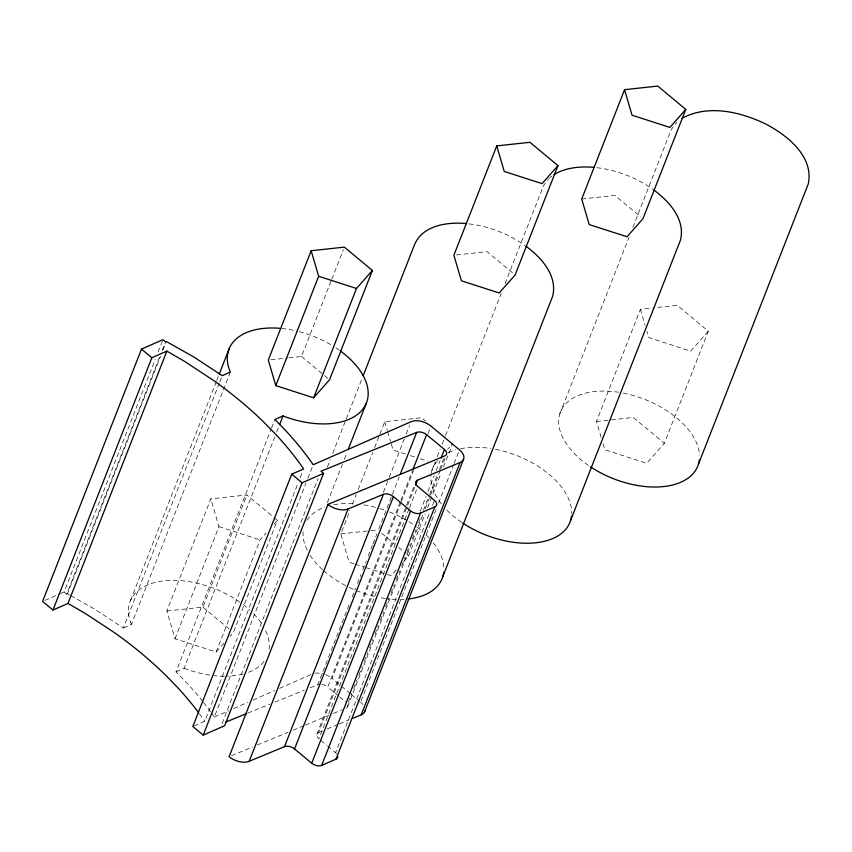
<?xml version="1.0" encoding="UTF-8"?>
<svg xmlns="http://www.w3.org/2000/svg" width="852" height="852" viewBox="0 0 852 852"><rect width="100%" height="100%" fill="white"/><g stroke="black" fill="none" stroke-linecap="round" stroke-linejoin="round"><path stroke-width="0.64" stroke-dasharray="4.26 3.19" d="M60.503 593.556L64.081 591.98L155.213 359.448M158.121 352.025L162.487 340.896M64.081 591.98L66.669 594.142L160.229 355.422M162.168 350.47L165.075 343.047M66.669 594.142L67.446 593.801L160.517 356.317M162.934 350.129L166.332 341.471M130.473 600.596L216.27 381.664M216.759 380.429L218.698 375.487M70.812 595.623L95.179 609.468L123.359 627.999L219.337 383.091M219.816 381.856L222.244 375.668M123.359 627.999L131.453 624.431L230.349 372.1M223.906 643.228L216.131 652.036L175.001 638.776L166.864 611.012L210.806 498.867L246.899 494.969L273.29 516.94M175.001 638.776L218.953 526.632L210.806 498.867M202.765 701.484A319.521 184.639 21.4 0 0 186.237 682.335L176.013 671.834L271.021 429.397M271.5 428.162L274.898 419.503M166.864 611.012L202.957 607.114L246.899 494.969M288.743 357.861L301.512 356.477L331.364 280.308M331.843 279.073L343.399 249.593M176.013 671.834L184.107 668.266L274.759 436.969M276.698 432.017L279.115 425.84M216.131 652.036L260.073 539.891L266.122 533.043M274.312 517.782L277.358 520.316L233.405 632.461L229.944 636.38M194.022 725.989L204.768 721.271L298.317 482.541M300.255 477.599L302.684 471.412M211.317 712.804A319.521 184.639 21.4 0 1 214.31 717.064L305.932 483.297M307.87 478.345L312.716 465.98M222.084 723.54L318.062 478.632M327.381 467.034L330.288 459.622M332.706 453.456L345.774 420.1M346.263 418.864L362.238 378.107M327.37 502.584L342.397 464.244M344.336 459.292L346.764 453.115M354.059 563.79L349.128 562.192L340.821 533.874L349.991 510.465M352.408 504.299L356.274 494.437M358.202 489.517L372.697 452.54M374.624 447.609L379.459 435.287M379.939 434.051L384.774 421.729L421.591 417.746L425.595 421.09M383.432 492.2L388.768 478.6M389.247 477.354L404.274 439.014M406.212 434.062L409.61 425.404M310.405 687.734L317.764 684.752L350.236 601.885M352.174 596.933L355.572 588.274M357.51 583.322L360.907 574.663M362.845 569.722L366.232 561.063M368.17 556.111L372.537 544.982M373.027 543.746L376.903 533.853M378.842 528.9L391.931 495.502M392.41 494.267L399.194 476.95M338.617 696.041L327.722 686.968L400.429 501.434M400.909 500.199L412.549 470.506M350.396 693.698L332.088 678.458L400.919 502.818M401.398 501.572L413.518 470.655M428.066 433.551L430.974 426.128M316.859 734.104L406.053 506.514M406.532 505.279L414.296 485.48M409.056 508.782L318.904 738.844A7.242 4.185 21.4 0 1 318.584 732.518L415.052 486.375M409.546 507.547L416.82 488.995M431.975 470.102L434.882 462.689M437.3 456.512L440.196 449.11M442.135 444.169L445.042 436.757M445.521 435.521L501.189 293.482M505.066 283.599L543.533 185.608L548.326 179.208M420.206 511.338L426.021 496.492M427.96 491.551L434.264 475.469M436.203 470.517L440.079 460.623M348.298 702.091L351.695 693.432M353.633 688.48L357.031 679.821M358.969 674.88L362.356 666.221M364.294 661.269L367.691 652.611M369.63 647.669L373.027 639.011M374.965 634.058L378.352 625.4M380.29 620.458L383.688 611.8M385.626 606.848L389.023 598.189M390.962 593.237L394.348 584.578M396.286 579.637L399.684 570.978M401.622 566.026L405.019 557.368M406.958 552.426L410.344 543.768M412.283 538.815L415.68 530.157M418.588 522.734L421.016 516.557M423.433 510.369L429.248 495.523M429.738 494.288L437.491 474.5M439.43 469.548L444.765 455.948M347.637 706.659L422.773 514.938M425.201 508.75L430.047 496.386M430.526 495.15L440.228 470.41M440.708 469.175L445.553 456.8M403.656 561.457L408.694 555.76L425.116 513.852M427.534 507.696L441.048 473.19M443.466 467.024L452.646 443.615L447.609 449.313M336.742 753.913A7.38 4.26 21.4 0 0 335.571 752.731L430.09 511.53M432.518 505.342L434.456 500.401M361.056 700.94L436.192 509.219M438.62 503.031L453.647 464.691M454.127 463.456L459.462 449.845M559.796 413.88L629.01 237.271M632.887 227.388L671.355 129.387L676.935 122.134M601.161 437.449L596.464 421.442L640.416 309.297L652.249 308.019M602.96 443.604L604.771 449.76L646.721 463.286L664.336 443.317L708.289 331.172L677.233 305.314L653.559 307.87M273.897 524.236L277.358 520.316M435.021 463.573L437.545 460.719M396.105 570.02L391.079 575.718L365.167 567.368M708.289 331.172L690.663 351.13L648.713 337.616L646.913 331.46M549.114 178.345L551.989 176.066M44.986 600.383L59.31 594.078M214.31 717.064L228.815 710.696M233.65 708.566L248.145 702.186M252.98 700.067L274.727 690.503M279.552 688.373L310.969 674.56M231.552 755.692L252.448 747.023M257.368 744.978L288.104 732.241M293.013 730.196L304.079 725.606M305.314 725.095L328.67 715.414M333.579 713.369L342.185 709.801M318.584 732.518L322.237 731.005M327.115 728.982L338.063 724.434M339.288 723.934L349.022 719.897M247.847 713.092L269.924 704.146M274.834 702.154L304.27 690.226M581.714 199.017L614.92 195.427L640.938 217.09M456.448 254.961L487.099 251.649L513.117 273.311M270.861 359.789L287.465 358M596.464 421.442L633.281 417.459L664.336 443.317M340.821 533.874L369.747 530.753M371.057 530.604L377.638 529.901M596.847 167.674C616.88 170.07 636.316 177.599 652.781 189.261M469.026 223.884C489.059 226.291 508.495 233.821 524.96 245.482M405.414 454.031L393.07 450.048L390.908 442.667M410.344 455.618L415.286 457.204M420.217 458.802L427.619 461.188M355.295 564.184L363.932 566.974M218.953 526.632L260.073 539.891M184.107 668.266L186.322 669.118A73.794 42.643 21.4 0 0 210.54 675.231M67.446 593.801L69.683 595.015M301.512 356.477L323.526 374.805M324.527 375.636L329.532 379.8M381.643 533.235L394.668 544.077M398.672 547.41L405.69 553.257M406.692 554.088L408.694 555.76M351.418 694.55L359.555 701.324M339.607 696.872L345.561 701.824M202.957 607.114L231.371 630.778M320.863 740.484L326.742 745.383M327.722 746.192L335.571 752.731M265.654 630.661L266.932 633.664A73.794 42.643 21.4 0 1 268.838 650.832M131.453 624.431L130.803 622.897A73.794 42.643 21.4 0 1 211.413 587.443L215.748 589.105A73.794 42.643 21.4 0 1 239.731 602.044M640.416 309.297L645.102 325.304M384.774 421.729L387.298 430.345M387.66 431.581L390.546 441.432M588.444 465.426A73.794 42.643 21.4 0 1 560.541 411.782A73.794 42.643 21.4 0 1 618.414 392.239M623.291 393.091A73.794 42.643 21.4 0 1 699.524 455.181M461.635 522.34A73.794 42.643 21.4 0 1 446.341 509.581M441.379 503.894A73.794 42.643 21.4 0 1 431.037 474.511M431.197 473.382A73.794 42.643 21.4 0 1 436.096 462.157M448.493 452.582A73.794 42.643 21.4 0 1 455.884 449.845M460.549 448.716A73.794 42.643 21.4 0 1 490.592 448.461M495.47 449.313A73.794 42.643 21.4 0 1 571.724 513.745M404.061 599.318A73.794 42.643 21.4 0 1 400.696 599.446M396.105 599.414A73.794 42.643 21.4 0 1 386.595 598.636M385.381 598.477A73.794 42.643 21.4 0 1 379.289 597.454M374.379 596.379A73.794 42.643 21.4 0 1 346.785 586.197M345.656 585.622A73.794 42.643 21.4 0 1 323.43 570.51M322.578 569.732A73.794 42.643 21.4 0 1 310.011 555.131M307.167 550.115A73.794 42.643 21.4 0 1 303.11 531.861M306.965 520.242A73.794 42.643 21.4 0 1 324.761 507.121M333.931 504.703A73.794 42.643 21.4 0 1 354.357 503.756M363.985 504.874A73.794 42.643 21.4 0 1 378.703 508.239M379.928 508.612A73.794 42.643 21.4 0 1 386.02 510.646M389.63 512.02A73.794 42.643 21.4 0 1 406.819 520.423M408.971 521.722A73.794 42.643 21.4 0 1 416.117 526.525M417.097 527.25A73.794 42.643 21.4 0 1 422.635 531.701M426.032 534.8A73.794 42.643 21.4 0 1 429.174 537.985M433.38 542.862A73.794 42.643 21.4 0 1 443.903 569.956M347.733 704.923A7.38 4.26 21.4 0 1 345.88 708.278M317.764 684.752A7.38 4.26 21.4 0 1 318.435 684.518M321.737 684.369A7.38 4.26 21.4 0 1 327.722 686.968M199.443 713.806A319.521 184.639 21.4 0 1 204.768 721.271M314.995 673.229A14.761 8.531 21.4 0 1 323.803 674.07M325.624 674.699A14.761 8.531 21.4 0 1 332.088 678.458M203.532 702.453A319.521 184.639 21.4 0 1 210.55 711.739M360.577 702.176A14.495 8.371 21.4 0 1 362.909 704.54M264.067 661.386A73.794 42.643 21.4 0 1 247.57 672.643M243.139 674.017A73.794 42.643 21.4 0 1 227.452 676.2M224.385 676.254A73.794 42.643 21.4 0 1 213.799 675.647M243.257 604.622A73.794 42.643 21.4 0 1 249.764 610.032M253.662 613.813A73.794 42.643 21.4 0 1 261.67 623.643M281.746 328.478A73.794 42.643 21.4 0 1 297.092 331.119M299.308 331.684A73.794 42.643 21.4 0 1 310.298 335.113L314.633 336.774A73.794 42.643 21.4 0 1 333.995 346.647M335.88 347.85A73.794 42.643 21.4 0 1 340.406 350.992"/><path stroke-width="1.28" d="M279.594 328.286A73.794 42.643 21.4 0 0 229.689 370.567L230.349 372.1L222.244 375.668L194.064 357.148L166.332 341.471L165.554 341.812L162.966 339.65L141.485 349.107L42.6 601.427L52.962 610.053L67.99 603.45L166.875 351.12L184.511 361.344L213.66 380.524A319.521 184.639 21.4 0 1 264.61 422.943L275.579 434.2A319.521 184.639 21.4 0 1 303.653 468.941L291.725 474.191L192.829 726.511L203.191 735.138L224.672 725.691L323.558 473.361L320.97 471.209L416.649 432.422A7.38 4.26 21.4 0 1 426.607 434.637L444.446 449.494A7.38 4.26 21.4 0 1 444.765 455.948L327.988 504.384L229.092 756.704A15.038 8.69 21.4 0 0 249.199 761.294L284.504 746.65A7.519 4.345 21.4 0 1 294.547 748.951L311.704 763.222A7.38 4.26 21.4 0 0 321.651 765.437L335.976 759.143A7.38 4.26 21.4 0 0 337.829 756.395M52.962 610.053L151.848 357.733L166.875 351.12M219.177 374.241L229.358 348.266M311.161 250.722L268.305 360.066L275.792 385.615L313.632 397.809L329.532 379.8L372.377 270.457L344.368 247.133L311.161 250.722L318.648 276.272L275.792 385.615M279.605 424.605L282.992 415.946L285.207 416.788A73.794 42.643 21.4 0 0 365.817 381.334L364.549 378.331A73.794 42.643 21.4 0 0 340.406 350.992M313.632 397.809L356.487 288.466L372.377 270.457M203.191 735.138L302.077 482.818L323.558 473.361M363.197 375.636L414.029 245.951C421.538 225.258 447.47 221.744 466.608 223.575M348.212 449.398L366.147 403.635M249.199 761.294L348.085 508.963L383.389 494.32A7.519 4.345 21.4 0 1 393.443 496.62L410.589 510.891A7.38 4.26 21.4 0 0 420.537 513.106L434.861 506.812A7.38 4.26 21.4 0 0 434.456 500.401L417.789 486.524A7.242 4.185 21.4 0 1 417.48 480.187L460.08 462.519A14.495 8.371 21.4 0 0 459.462 449.845L430.974 426.128A14.761 8.531 21.4 0 0 411.058 421.697L313.206 464.734A319.521 184.639 21.4 0 0 285.122 430.004L274.898 419.503L282.992 415.946M496.748 145.894L453.892 255.238L461.379 280.777L499.219 292.981L515.119 274.972L557.964 165.629L529.955 142.305L496.748 145.894L504.235 171.444L542.074 183.638L557.964 165.629M284.504 746.65L383.389 494.32M400.163 474.479L416.649 432.422M294.547 748.951L393.443 496.62M413.028 469.271L426.607 434.637M415.531 485.129L417.48 480.187M311.704 763.222L410.589 510.891M441.048 458.152L444.446 449.494M321.651 765.437L420.537 513.106M335.976 759.143L434.861 506.812M352.675 718.374L361.195 714.839L460.08 462.519M364.656 711.665L463.541 459.334M624.569 89.673L581.714 199.017L589.211 224.566L627.04 236.76L642.941 218.751L685.785 109.407L657.776 86.084L624.569 89.673L632.056 115.222L669.896 127.417L685.785 109.407M442.784 576.655L552.66 296.294C557.772 275.728 541.329 257.421 525.94 246.196M570.606 520.434L680.482 240.072C685.594 219.507 669.15 201.21 653.761 189.975M698.427 464.223L808.303 183.851C813.937 156.321 787.28 135.33 765.671 123.977C740.281 111.772 707.937 104.05 681.877 118.428M554.056 174.649C566.016 167.237 580.734 166.257 594.43 167.365M225.769 722.049L246.622 713.593M318.648 276.272L356.487 288.466M67.99 603.45L85.626 613.674L114.775 632.855A319.521 184.639 21.4 0 1 165.725 675.274L176.694 686.531A319.521 184.639 21.4 0 1 198.654 712.741M141.485 349.107L151.848 357.733M291.725 474.191L302.077 482.818M699.364 459.814A73.794 42.643 21.4 0 1 590.479 466.811M571.543 516.035A73.794 42.643 21.4 0 1 462.657 523.032M443.722 572.246A73.794 42.643 21.4 0 1 407.991 598.999M364.965 710.6A14.495 8.371 21.4 0 1 361.195 714.839M348.085 508.963A15.038 8.69 21.4 0 1 327.988 504.384"/></g></svg>
